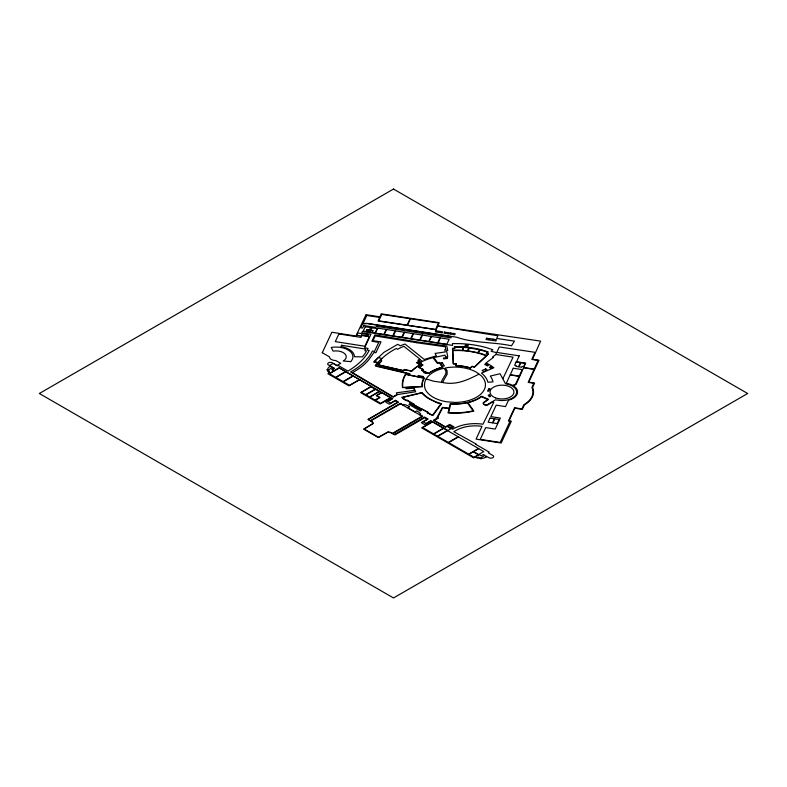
<?xml version="1.0" encoding="UTF-8"?>
<svg xmlns="http://www.w3.org/2000/svg" width="787" height="787" viewBox="0 0 787 787"><rect width="100%" height="100%" fill="white"/><g stroke="black" fill="none" stroke-linecap="round" stroke-linejoin="round"><path stroke-width="1.18" d="M426.161 378.97L433.627 381.203L443.189 382.59L443.238 381.095L447.154 374.228L447.065 370.638L445.235 368.09L446.937 367.686A30.604 17.668 0 0 1 476.509 372.261L481.369 375.92A30.604 17.668 0 0 1 454.866 402.423L446.937 401.823A30.604 17.668 0 0 1 425.295 389.329C420.947 377.79 434.424 369.831 444.134 368.355L445.757 370.618L445.954 373.599L441.91 380.436L441.763 382.541M495.948 354.484L496.44 352.615L491.098 351.268L492.829 349.713L486.651 347.716A69.404 40.068 0 0 0 459.451 343.624L452.377 343.614L452.564 345.404L362.453 331.347L361.774 332.812L370.923 334.229L364.588 347.824L367.991 348.346L367.165 350.126L369.211 350.441A88.055 50.84 0 0 1 347.943 371.08L338.076 365.384L337.249 365.857L333.049 363.427L329.546 365.453L334.544 368.336L332.35 369.605L334.111 370.628L339.099 367.745L392.752 398.724L387.942 401.498L390.696 403.082L395.507 400.308L398.537 402.059L368.355 419.481L370.362 420.642L400.288 403.367L403.131 405L404.036 404.479A16.065 9.277 0 0 1 409.643 406.761L407.902 407.764L415.093 411.906L416.825 410.912A21.121 12.199 0 0 1 420.701 414.1L419.786 414.621L422.776 416.343L392.841 433.627L394.376 434.513L424.616 417.051L428.108 419.068L423.249 421.881L426.003 423.465L430.873 420.661L447.921 430.509L451.099 428.669L446.996 426.298L445.462 427.184L433.43 420.238L437.424 417.936L436.942 417.651L442.402 407.361L443.406 407.518A53.024 30.614 0 0 0 449.141 408.207L450.213 403.682A33.507 19.341 0 0 0 481.595 396.235L488.619 399.373L483.612 402.895A2.754 1.594 0 0 0 484.398 404.459A2.754 1.594 0 0 0 487.143 404.813L495.328 399.885L497.394 400.111A14.678 8.48 0 0 0 515.938 394.71A14.678 8.48 0 0 0 506.592 384.007L505.52 383.761L500.04 373.746L490.281 376.068A37.117 21.426 0 0 1 493.006 381.892L487.91 382.246A34.835 20.108 0 0 0 481.477 373.127L493.911 367.726A53.605 30.949 0 0 0 486.051 362.896L493.557 357.328L492.662 356.924L495.948 354.484L513.055 357.17L502.893 378.704M366.742 315.469L363.092 323.546L367.244 323.359L456.686 337.23C474.276 343.368 493.351 341.863 511.481 345.798L514.462 341.125L496.656 338.44L497.866 335.754L437.68 326.093L436.037 329.714L378.094 320.978L379.708 317.427L365.709 315.312M416.776 342.738L375.192 335.941L372.969 340.741L381.016 341.843L375.891 352.773L374.071 352.379L368.985 359.482A72.935 42.114 0 0 1 360.702 367.431L359.875 367.991A86.629 50.014 0 0 1 352.458 372.635L393.215 396.707L397.12 394.444L396.333 392.851L414.601 390.362A18.563 10.723 0 0 1 413.824 388.198L406.062 388.709L405.817 387.489L402.501 387.647L402.354 386.328A54.205 31.293 0 0 1 404.793 375.409L405.521 374.159L408.787 374.828L409.348 374.022L375.989 366.201C372.743 365.079 382.797 361.735 373.55 361.99L384.046 352.271L397.779 344.312L400.308 345.778L404.99 344.008L424.252 359.443L436.392 355.842L435.044 353.442L445.275 351.927L444.822 349.605L445.875 349.536L445.324 346.782L416.962 342.768M506.307 383.328L510.153 374.956L519.164 376.334L515.554 384.184L512.494 385.345A15.661 9.041 0 0 0 506.326 383.348M322.276 352.714L331.868 332.252L355.931 336.039L366.004 314.682L379.865 316.807L381.233 313.836L439.235 322.7L437.788 325.867L540.63 341.135L532.543 359.285L538.977 360.279L528.775 382.118L534.609 383.023L532.524 387.489L533.074 388.945A31.647 18.278 0 0 1 526.119 403.78L524.388 404.882L522.293 409.348L514.875 408.197L509.012 420.799L511.343 421.163L501.181 443.012L476.056 439.116L481.998 426.328A27.388 15.809 0 0 0 455.368 430.814L453.833 431.699L476.125 444.025L475.663 444.301L489.317 452.181L488.245 452.8L493.085 455.604A2.794 1.613 0 0 1 492.81 457.7A2.794 1.613 0 0 1 489.189 457.857L486.012 456.027L485.422 456.371L486.484 456.981A9.611 5.548 0 0 1 481.978 458.359L481.034 458.9L480.001 458.309A10.261 5.922 0 0 1 475.112 457.158L473.784 457.926L421.665 427.833L431.847 421.95L430.578 421.222L424.695 424.616L421.281 422.639L427.154 419.245L424.606 417.779L394.887 434.936L390.923 432.653A13.172 7.604 0 0 1 387.824 432.112L378.35 437.582L363.584 429.063L373.058 423.593A17.412 10.054 0 0 1 371.995 421.724L367.972 419.402L397.701 402.236L395.202 400.799L389.329 404.193L385.896 402.206L391.769 398.812L390.5 398.084L380.308 403.957L360.613 392.585L371.218 386.456L353.215 376.068L343.368 381.754L349.566 385.335L359.423 379.639M421.802 365.63L418.92 367.352L423.268 369.516L421.98 370.382L428.738 373.304L429.564 372.694A32.601 18.819 0 0 1 442.442 367.224L439.362 362.787L437.346 363.24L432.909 357.672L431.797 357.967A46.246 26.699 0 0 0 419.56 362.846L422.963 364.961L418.654 367.322L423.072 369.526L421.684 370.461L428.787 373.53L429.781 372.802A32.316 18.662 0 0 1 441.222 367.706L442.815 367.313L439.421 362.433L437.759 362.856L433.745 357.603L444.97 355.153L445.56 356.855L447.734 356.708L446.475 350.559L447.724 350.471L446.8 346.005L418.645 342.138L374.887 334.859L371.907 341.283L378.744 342.345L374.523 351.386L372.399 351.061A78.956 45.587 0 0 1 368.828 356.875L365.709 360.584A78.956 45.587 0 0 1 350.52 371.956L393.215 397.15L397.74 394.543L415.654 391.759A61.002 35.218 0 0 1 415.182 390.795L415.044 390.47A61.002 35.218 0 0 1 414.06 387.863L406.505 388.365L406.328 387.43L422.491 386.663L422.353 385.797A29.857 17.235 0 0 1 423.918 378.911L424.449 378.094L409.171 374.946L409.909 373.756L375.891 365.699L378.242 362.945L374.484 361.823L378.439 357.416L381.705 358.557L378.331 362.02L379.934 362.512L378.104 364.922L403.81 370.677A5.568 3.217 0 0 1 404.449 369.762L411.926 371.1A42.96 24.8 0 0 1 419.412 365.375L420.455 364.794L416.903 362.748L419.697 361.322L418.684 360.544L420.356 359.816L422.216 361.302L419.225 362.837L422.688 364.991M359.551 379.718L348.936 385.846L327.894 373.697L329.32 372.871A9.247 5.342 0 0 1 327.382 370.205L326.733 369.831L327.638 369.31A7.801 4.506 0 0 1 329.901 366.526L331.593 366.811L328.228 364.873A2.754 1.594 0 0 1 328.533 362.797A2.754 1.594 0 0 1 332.134 362.679L337.023 365.493L340.712 363.358L335.833 360.544A6.385 3.689 0 0 1 329.438 356.855L322.217 352.684M478.998 374.13C467.724 379.855 456.342 385.384 443.189 382.59M455.919 363.928L455.83 365.768L457.336 365.807A30.998 17.894 0 0 1 469.141 367.706L470.469 368.109L472.161 366.447L474.433 367.214L488.589 353.924L486.897 353.324L488.284 352.005A57.225 33.044 0 0 0 463.258 346.91L454.345 346.762L454.404 348.307L452.486 348.326L453.174 363.879L455.919 363.928M456.204 363.771L456.106 365.611A31.273 18.052 0 0 1 470.36 367.903L472.062 366.23L474.345 366.998L486.189 355.872A48.784 28.165 0 0 0 452.869 350.648L453.44 363.732L456.204 363.771M463.1 347.303L462.451 350.353L461.723 350.304A53.762 31.037 0 0 0 452.85 350.235L452.663 348.592L454.886 348.572L454.827 347.037L463.1 347.303M463.563 347.333L462.913 350.382L467.576 350.815L468.678 347.824L463.563 347.333M449.062 408.502L448.029 412.89L450.685 413.057A50.181 28.971 0 0 0 471.364 411.581L473.882 411.04L467.94 402.688A34.864 20.128 0 0 0 481.546 396.737L487.832 399.589L483.474 402.472A3.148 1.82 0 0 0 484.123 404.626A3.148 1.82 0 0 0 487.881 404.862L492.751 401.754L493.793 402.187L482.982 424.223A30.654 17.698 0 0 0 452.692 429.269L451.325 428.482L454.04 426.908L449.721 424.409L445.462 426.869L434.286 420.415L438.536 417.956L437.602 417.415L442.747 407.725A53.536 30.909 0 0 0 449.062 408.502M450.725 403.918L448.669 412.595A49.611 28.647 0 0 0 473.125 410.853L467.409 402.816A39.094 22.577 0 0 1 450.725 403.918M465.097 346.083L464.901 346.831L467.635 347.077L467.842 346.329L465.097 346.083M465.491 344.667L465.304 345.336L468.039 345.582L468.226 344.913L465.491 344.667M469.268 347.913L468.049 350.874L477.67 352.655L479.745 349.841L469.268 347.913M341.548 345.286L340.997 346.585A18.554 10.713 0 0 1 354.475 356.737L362.394 356.855A53.26 30.752 0 0 0 366.398 351.1L364.893 350.736L365.67 349.084L341.548 345.286M361.577 335.105L361.213 335.96L356.649 335.252L357.711 332.99L368.631 334.731L368.07 336.039L361.577 335.105M435.919 330.815L435.418 331.927L442.166 332.931L442.668 331.819L435.919 330.815M444.498 332.094L443.996 333.206L445.963 333.501L446.455 332.389L444.498 332.094M447.587 332.557L447.095 333.668L448.934 333.944L449.426 332.832L447.587 332.557M450.567 332.999L450.066 334.111L451.748 334.357L452.24 333.255L450.567 332.999M453.381 333.422L452.879 334.534L454.709 334.8L455.211 333.698L453.381 333.422M486.553 338.223L485.992 339.472L488.638 339.866L489.199 338.617L486.553 338.223M489.642 338.685L489.081 339.935L492.298 340.417L492.859 339.158L489.642 338.685M493.164 339.207L492.603 340.456L495.918 340.948L496.469 339.699L493.164 339.207M516.065 362L514.619 365.217L516.262 365.463L515.849 366.378L518.554 366.791L520.414 362.65L516.065 362M519.223 355.852L516.557 361.764L525.667 363.122L523.68 367.539L534.186 369.113L538.111 360.367L531.786 359.423L534.983 352.31L499.292 346.959L496.784 352.419L519.223 355.852M520.817 362.709L518.958 366.85L521.653 367.254L522.037 366.398L523.611 366.634L525.086 363.348L520.817 362.709M523.562 367.795L516.065 384.479L513.518 385.945A15.661 9.041 0 0 1 508.559 400.219L505.5 406.623L496.184 405.148L490.832 416.598L500.345 418.084L495.21 429.082L485.727 427.607L480.237 439.362L500.168 442.461L510.074 421.232L508.412 420.976L514.58 407.764L521.889 408.906L523.847 404.715A31.057 17.934 0 0 0 531.914 387.479L533.871 383.289L528.205 382.403L534.068 369.369L523.562 367.795M410.066 318.715L407.164 325.159L378.754 320.87L381.803 314.407L410.066 318.715M410.421 318.774L407.518 325.208L435.614 329.438L438.526 323.004L410.421 318.774M363.761 325.552L362.62 328.041L360.594 327.736L362.571 323.949L367.175 323.575L451.463 336.649L450.902 337.859L376.461 326.32L375.97 327.402L363.761 325.552M490.026 418.094L488.147 422.196L492.514 422.865L494.393 418.763L490.026 418.094M513.242 368.237L510.251 374.74L519.263 376.127L522.253 369.615L513.242 368.237M494.767 418.822L492.888 422.914L497.256 423.583L499.145 419.481L494.767 418.822M338.892 333.934L335.292 341.637L364.883 346.25L369.349 336.708L361.853 335.537L360.987 337.387L338.892 333.934M365.257 326.743L363.24 331.061L366.103 331.514L367.008 329.596L369.437 329.969L370.559 327.569L365.257 326.743M367.224 329.851L366.427 331.563L368.532 331.888L369.339 330.186L367.224 329.851M370.697 330.383L369.89 332.104L371.887 332.419L372.694 330.697L370.697 330.383M371.907 327.786L370.785 330.186L373.087 330.54L372.192 332.458L375.143 332.921L377.16 328.602L371.907 327.786M377.74 328.12L375.389 333.147L383.8 334.455L386.151 329.428L377.74 328.12M386.643 329.507L384.292 334.534L392.802 335.862L395.153 330.835L386.643 329.507M395.645 330.914L393.293 335.941L401.734 337.249L404.085 332.232L395.645 330.914M404.587 332.311L402.236 337.328L410.686 338.646L413.037 333.629L404.587 332.311M413.509 333.698L411.158 338.725L419.678 340.053L422.029 335.026L413.509 333.698M422.462 335.095L420.11 340.122L428.797 341.469L431.148 336.452L422.462 335.095M431.473 336.502L429.122 341.528L437.641 342.857L439.992 337.83L431.473 336.502M440.435 337.898L438.084 342.925L446.809 344.283L449.161 339.256L440.435 337.898M423.288 376.52L422.727 377.416L417.631 376.373L418.241 375.488L423.288 376.52M489.101 388.522L487.497 391.06L488.53 391.277L490.134 388.739L489.101 388.522M480.129 349.93L478.063 352.753L478.811 352.93A53.762 31.037 0 0 1 486.563 355.429L487.999 354.061L486.189 353.432L487.576 352.104L480.129 349.93M440.907 403.859L432.742 414.946L431.197 414.759L428.039 412.939L428.649 412.585L413.509 404.548L414.119 404.193L406.83 399.983L406.22 400.337L403.092 398.537L403.701 398.183L402.531 397.504L421.783 392.89A54.874 31.677 0 0 0 422.629 393.874A44.948 25.951 0 0 0 428.148 398.311L437.031 402.728A42.616 24.604 0 0 0 440.907 403.859M441.527 403.721L432.909 415.428L427.371 412.939L427.98 412.585L421.222 408.679L420.612 409.033L406.83 400.376L406.22 400.731L401.695 397.415L422.019 392.546A40.924 23.62 0 0 0 441.527 403.721M424.409 371.926L423.662 372.517L426.052 373.51L426.79 372.92L424.409 371.926M416.756 362.591L420.032 364.794A43.029 24.84 0 0 0 411.552 371.169L404.41 369.477A5.863 3.384 0 0 0 403.485 370.756L378.399 364.824A43.472 25.105 0 0 1 381.774 360.879L380.091 360.407A77.677 44.839 0 0 1 396.294 348.464L397.573 349.271A38.337 22.134 0 0 1 403.918 346.329L420.081 359.256L417.877 360.22L419.274 361.282L416.756 362.591M393.5 189.037L39.35 393.5L393.5 597.963L747.65 393.5L393.5 189.037M332.576 367.47L327.854 370.195L329.497 371.139L328.513 371.7A5.135 2.971 0 0 0 329.389 372.576L330.835 372.664L334.062 370.795L331.848 369.516L333.993 368.286L332.576 367.47M339.325 368.041L329.478 373.727L335.675 377.307L345.523 371.621L339.325 368.041M345.798 371.779L335.951 377.465L343.053 381.567L352.901 375.881L345.798 371.779M371.011 386.771L361.499 392.26L365.689 394.68L375.202 389.181L371.011 386.771M375.497 389.358L365.985 394.848L369.595 396.933L379.098 391.434L375.497 389.358M379.432 391.631L369.92 397.12L375.045 400.081L379.55 397.474L376.334 395.625L381.341 392.733L379.432 391.631M381.725 392.683L376.648 395.615L379.993 397.543L375.33 400.239L380.623 403.298L390.362 397.671L381.725 392.683M400.494 403.77L370.825 420.907L372.635 422.127A16.96 9.788 0 0 0 373.363 423.337L364.233 429.063L378.35 437.208L388.247 431.935A12.72 7.349 0 0 0 390.234 432.299L392.379 433.352L422.058 416.225L400.494 403.77M410.155 403.711L408.955 404.41L410.263 405.157L411.473 404.469L410.155 403.711M412.477 405.049L411.267 405.738L414.68 407.715L415.89 407.017L412.477 405.049M485.736 363.771L484.674 364.391L487.379 365.945L488.442 365.335L485.736 363.771M416.126 407.154L414.916 407.853L418.34 409.82L419.54 409.122L416.126 407.154M420.415 409.633L419.205 410.322L420.376 411.001L421.586 410.302L420.415 409.633M432.506 421.94L422.688 427.607L433.578 433.893L443.386 428.226L432.506 421.94M443.632 428.364L433.824 434.031L437.483 436.146L447.291 430.479L443.632 428.364M449.82 425.57L447.911 426.672L450.203 427.99L452.102 426.888L449.82 425.57M447.577 430.646L437.769 436.313L448.334 442.412L458.152 436.746L447.577 430.646M458.467 436.933L448.649 442.599L468.649 454.138L478.457 448.472L458.467 436.933M473.272 451.817L468.944 454.315L474 457.237L478.329 454.738L473.272 451.817M478.712 448.679L473.567 451.64L478.624 454.561L483.769 451.59L478.712 448.679M479.234 454.62L475.987 456.49L476.656 456.873L476.027 457.237A4.004 2.312 0 0 0 477.581 457.719L478.575 457.139L480.227 458.093L484.949 455.368L483.434 454.493L481.221 455.771L479.234 454.62M490.734 366.673L489.376 367.263L490.862 368.405L492.219 367.814L490.734 366.673M485.746 368.916L482.116 370.49L483.533 371.582L487.163 370.008L485.746 368.916M442.137 362.64L440.553 363.004L442.815 366.24L444.399 365.876L442.137 362.64M489.475 394.907L488.215 395.182L489.268 396.766L490.527 396.491L489.475 394.907M447.134 357.573L443.415 358.085L443.75 358.921L447.478 358.41L447.134 357.573M422.166 386.506L402.846 387.42A53.841 31.087 0 0 1 405.758 374.435L424.065 378.193A30.152 17.412 0 0 0 422.166 386.506M350.677 361.636L343.221 360.977A10.211 5.893 0 0 0 344.834 353.766A10.211 5.893 0 0 0 333.098 351.13L331.258 347.46A16.852 9.729 0 0 1 349.29 350.756A16.852 9.729 0 0 1 350.677 361.636M495.436 397.838A11.962 6.906 0 0 0 513.941 392.447A11.962 6.906 0 0 0 496.607 385.896A11.962 6.906 0 0 0 495.436 397.838"/></g></svg>
